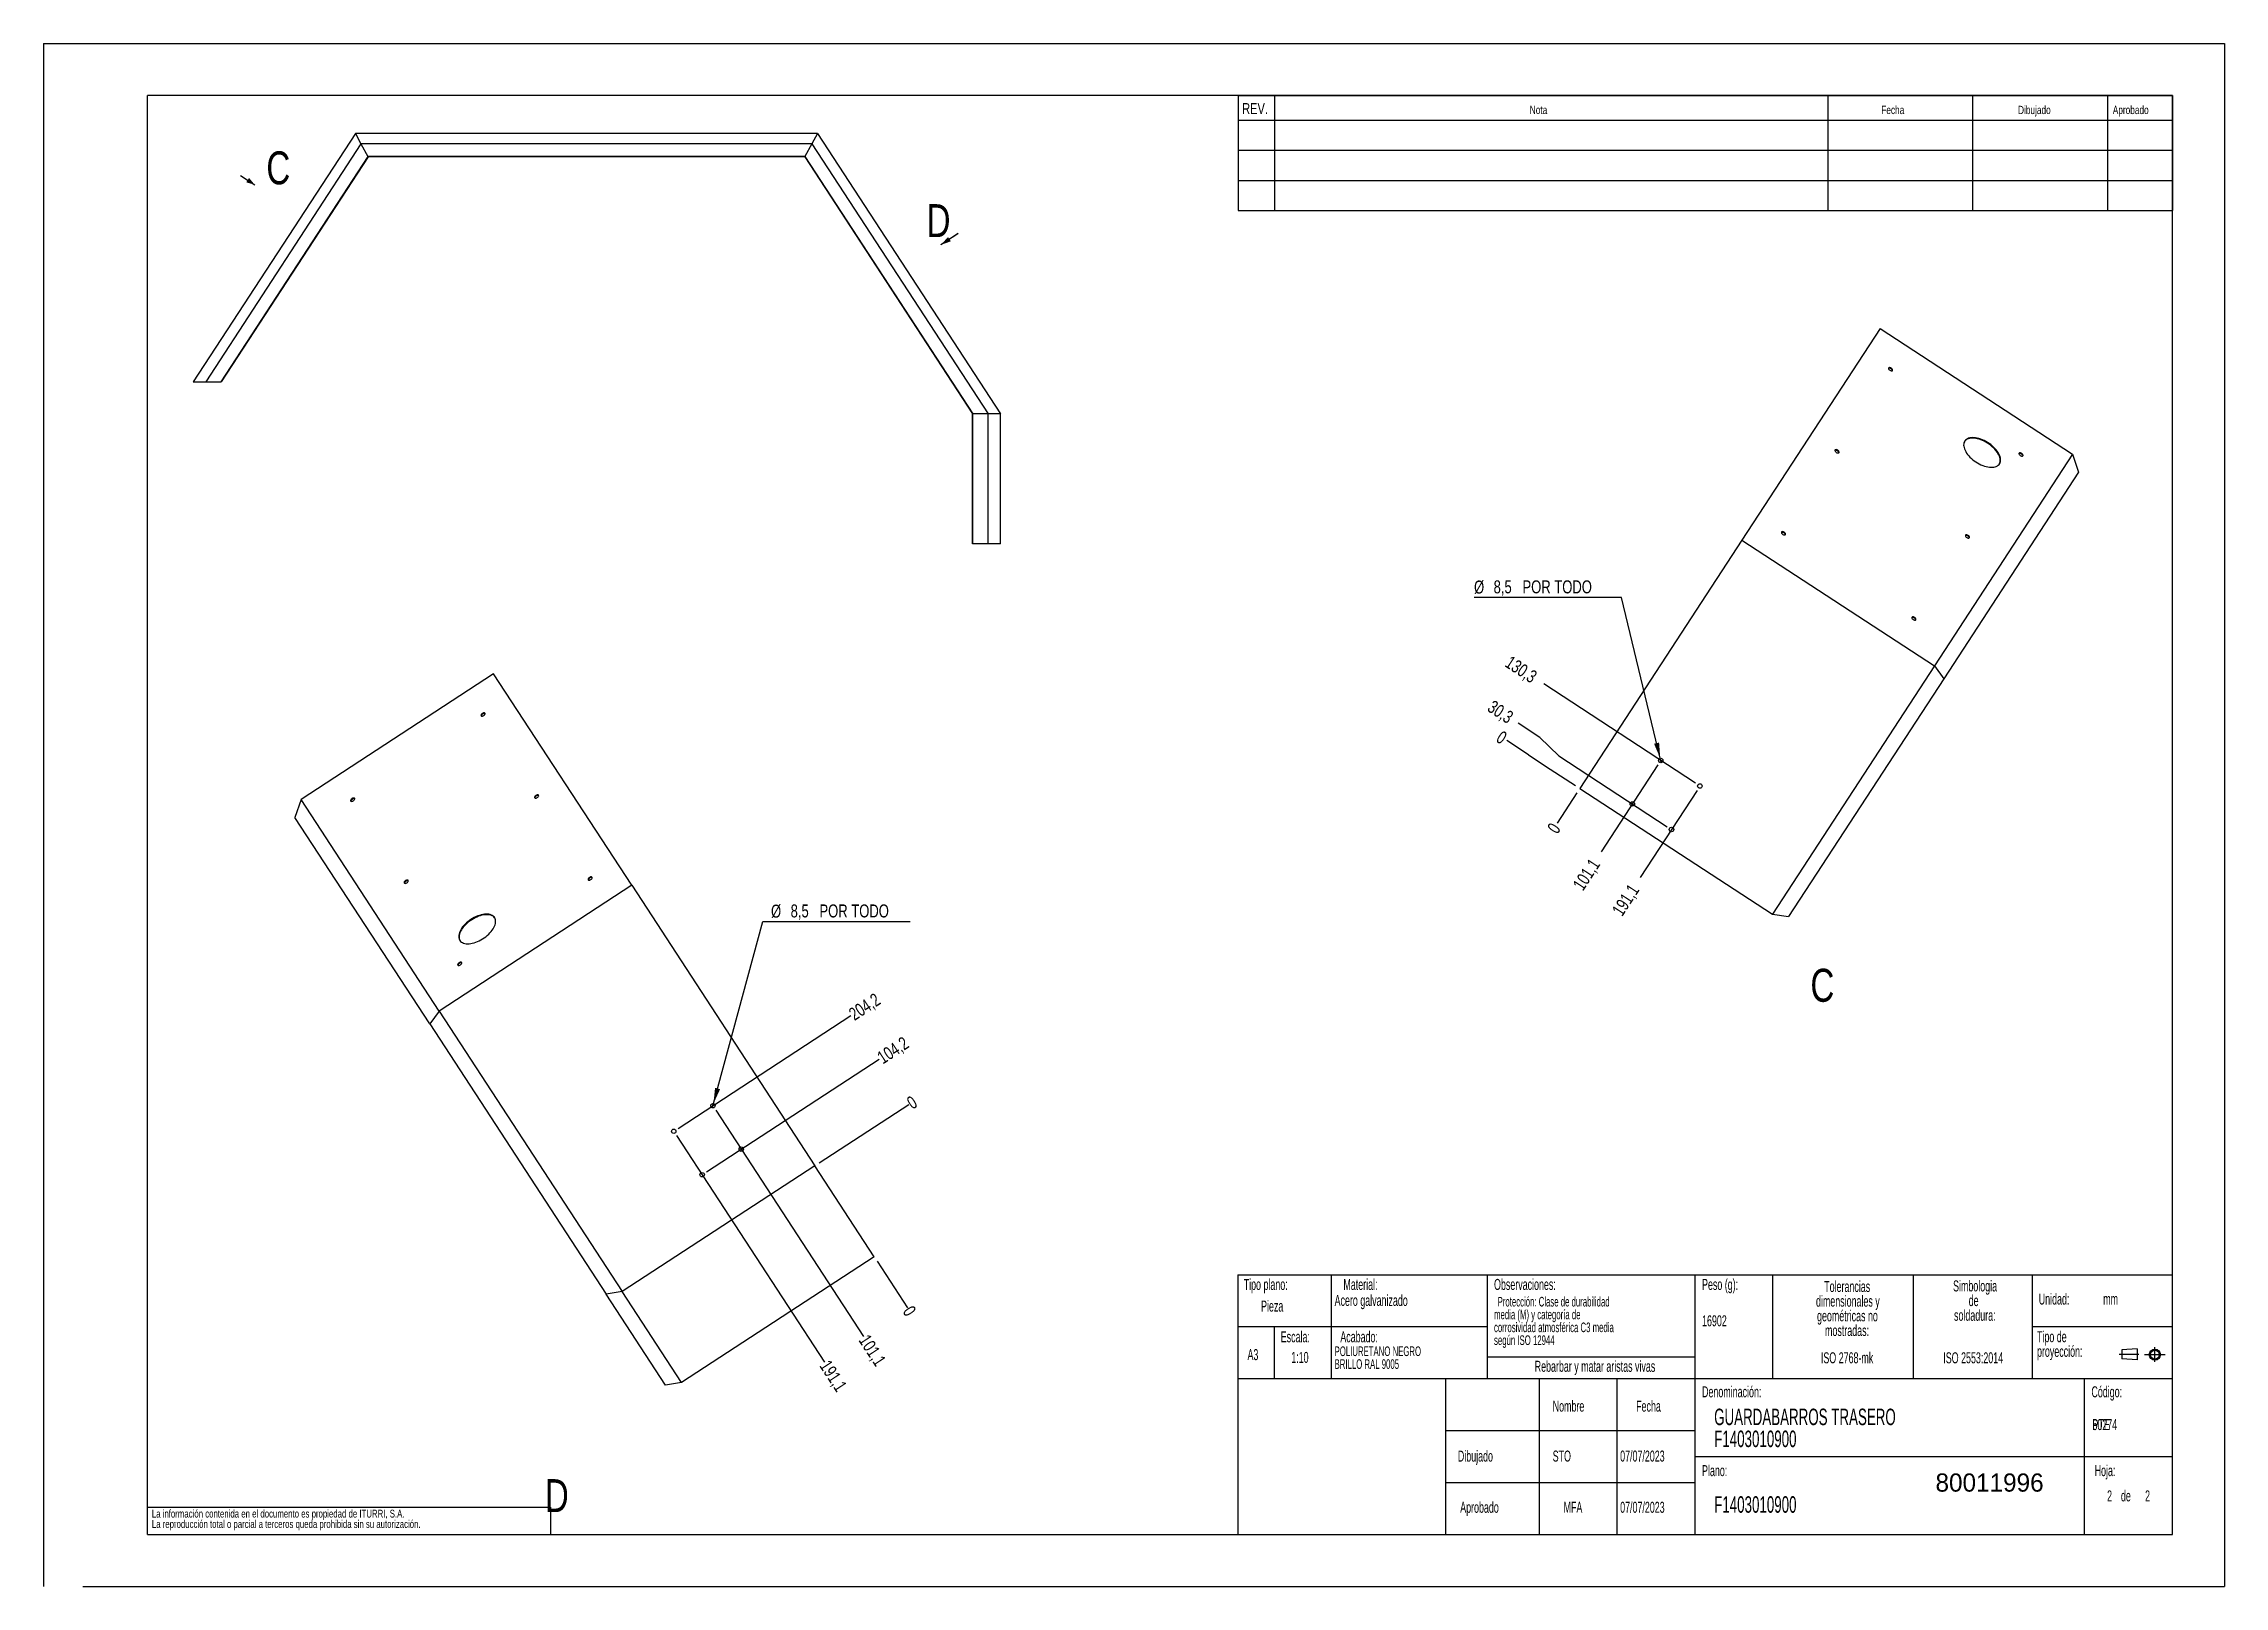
# Paper-space layout 'Presentación1' of a CAD drawing. Extents: x 0 to 28260, y 0 to 8126.
# Drawn here: x 0 to 4200, y 0 to 2970 of the extents above.
import ezdxf

# ---------------------------------------------------------------- set-up
doc = ezdxf.new("R2010")
doc.units = 0
for name, pattern in [('CENTERX2', [20.32, 12.7, -2.54, 2.54, -2.54]), ('HIDDEN', [1.905, 1.27, -0.635]), ('PHANTOM', [12.7, 6.35, -1.27, 1.27, -1.27, 1.27, -1.27])]:
    doc.linetypes.add(name, pattern=pattern)
doc.layers.get('0').update_dxf_attribs({"linetype": 'CONTINUOUS'})
doc.layers.add('FORMATO', color=7, linetype='CONTINUOUS')
doc.layers.add('SLD-0', color=179, linetype='CONTINUOUS')
doc.styles.add('SLDTEXTSTYLE0', font='TXT', dxfattribs={"width": 0.605})
doc.styles.add('SLDTEXTSTYLE1', font='TXT', dxfattribs={"width": 0.75})
doc.dimstyles.new('SLDDIMSTYLE10', dxfattribs={"dimtxt": 25, "dimasz": 30, "dimexe": 0, "dimexo": 0.0625, "dimgap": 6.25, "dimtad": 0, "dimtih": 1, "dimtoh": 1, "dimdec": 1, "dimrnd": 1e-09, "dimzin": 12, "dimdsep": 46, "dimtxsty": 'SLDTEXTSTYLE1', "dimblk1": 'NONE', "dimblk2": 'NONE', "dimsah": 1, "dimcen": 0.09, "dimadec": 0, "dimazin": 0, "dimtfac": 1, "dimtofl": 0, "dimtmove": 0, "dimatfit": 3, "dimldrblk": 'NONE', "dimfxl": 1, "dimtolj": 1, "dimtzin": 12, "dimarcsym": 0})
doc.dimstyles.new('SLDDIMSTYLE2', dxfattribs={"dimtxt": 25, "dimasz": 30, "dimexe": 0, "dimexo": 0.0625, "dimgap": 6.25, "dimtad": 0, "dimtih": 1, "dimtoh": 1, "dimdec": 1, "dimrnd": 1e-09, "dimzin": 12, "dimdsep": 46, "dimtxsty": 'SLDTEXTSTYLE1', "dimblk1": 'NONE', "dimsah": 1, "dimcen": 0, "dimadec": 0, "dimazin": 0, "dimtfac": 1, "dimtmove": 0, "dimatfit": 3, "dimldrblk": 'NONE', "dimfxl": 1, "dimtolj": 1, "dimtzin": 12, "dimarcsym": 0})
doc.dimstyles.new('SLDDIMSTYLE9', dxfattribs={"dimtxt": 25, "dimasz": 30, "dimexe": 0, "dimexo": 0.0625, "dimgap": 6.25, "dimtad": 0, "dimtih": 1, "dimtoh": 1, "dimdec": 0, "dimrnd": 1e-09, "dimdsep": 46, "dimtxsty": 'SLDTEXTSTYLE1', "dimblk1": 'NONE', "dimblk2": 'NONE', "dimsah": 1, "dimcen": 0.09, "dimadec": 0, "dimazin": 0, "dimtfac": 1, "dimtofl": 0, "dimtmove": 0, "dimatfit": 3, "dimldrblk": 'NONE', "dimfxl": 1, "dimtolj": 1, "dimtzin": 12, "dimarcsym": 0})

# ---------------------------------------------------------------- blocks, each defined once
blk = doc.blocks.new('BLOQUE3_1')
at = {"color": 7, "linetype": 'CENTERX2', "ltscale": 10}
for p, q in [((3979.2, 1300.6), (3948, 1300.6)), ((3988.8, 1300.2), (4021.6, 1300.2)), ((4005.2, 1288.5), (4005.2, 1311.9))]:
    blk.add_line(p, q, dxfattribs=at)
at = {"color": 7, "linetype": 'Continuous', "ltscale": 10}
for p, q in [((3976.8, 1309.5), (3952.3, 1307.7)), ((3952.3, 1307.7), (3952.3, 1293.4)), ((3976.8, 1309.5), (3976.8, 1291.6)), ((3976.8, 1291.6), (3952.3, 1293.4))]:
    blk.add_line(p, q, dxfattribs=at)
for radius in [8.92, 7.13]:
    blk.add_circle((4005.2, 1300.2), radius, dxfattribs=at)
blk = doc.blocks.new('SW_NOTE_0_13')
at = {"layer": 'SLD-0', "color": 0, "ltscale": 10, "attachment_point": 2, "style": 'SLDTEXTSTYLE0'}
for s, insert, char_height in [('dimensionales y', (75.4, -0.9), 21.167), ('Tolerancias', (74.1, 27.3), 21.167), ('geométricas no', (74.6, -29.2), 21.167), ('mostradas:', (73.8, -57.4), 21.17)]:
    blk.add_mtext(s, dxfattribs=dict(at, insert=insert, char_height=char_height))
blk = doc.blocks.new('SW_NOTE_0_14')
at = {"layer": 'SLD-0', "color": 0, "ltscale": 10, "attachment_point": 1, "style": 'SLDTEXTSTYLE0'}
for s, insert, char_height in [('Tipo de', (0, 27.3), 21.17), ('proyección:', (0, -0.9), 21.167)]:
    blk.add_mtext(s, dxfattribs=dict(at, insert=insert, char_height=char_height))
blk = doc.blocks.new('SW_NOTE_0_15')
at = {"layer": 'SLD-0', "color": 0, "ltscale": 10, "char_height": 21.17, "attachment_point": 2, "style": 'SLDTEXTSTYLE0'}
for s, insert in [('Simbologia', (71.1, 27.3)), ('de', (68.4, -0.9)), ('soldadura:', (70.6, -29.2))]:
    blk.add_mtext(s, dxfattribs=dict(at, insert=insert))
blk = doc.blocks.new('SW_NOTE_0_16')
at = {"layer": 'SLD-0', "color": 0, "ltscale": 10, "char_height": 15, "attachment_point": 1, "style": 'SLDTEXTSTYLE1'}
for s, insert in [('La información contenida en el documento es propiedad de ITURRI, S.A.', (0, 19.3)), ('La reproducción total o parcial a terceros queda prohibida sin su autorización.', (0, -0.7))]:
    blk.add_mtext(s, dxfattribs=dict(at, insert=insert))
blk = doc.blocks.new('SW_NOTE_0_17')
at = {"layer": 'SLD-0', "color": 0, "ltscale": 10, "char_height": 18.521, "attachment_point": 1, "style": 'SLDTEXTSTYLE0'}
for s, insert in [('POLIURETANO NEGRO', (0, 23.9)), ('BRILLO RAL 9005', (0, -0.8))]:
    blk.add_mtext(s, dxfattribs=dict(at, insert=insert))
blk = doc.blocks.new('SW_NOTE_0_18')
at = {"layer": 'SLD-0', "color": 0, "ltscale": 10, "char_height": 31.75, "attachment_point": 1, "style": 'SLDTEXTSTYLE0'}
for s, insert in [('GUARDABARROS TRASERO', (0, 40.9)), ('F1403010900', (0, -1.4))]:
    blk.add_mtext(s, dxfattribs=dict(at, insert=insert))
blk = doc.blocks.new('SW_NOTE_0_19')
at = {"layer": 'SLD-0', "color": 0, "ltscale": 10, "attachment_point": 2, "style": 'SLDTEXTSTYLE0'}
for s, insert, char_height in [('dimensionales y', (75.4, -0.9), 21.167), ('Tolerancias', (74.1, 27.3), 21.167), ('geométricas no', (74.6, -29.2), 21.167), ('mostradas:', (73.8, -57.4), 21.17)]:
    blk.add_mtext(s, dxfattribs=dict(at, insert=insert, char_height=char_height))
blk = doc.blocks.new('SW_NOTE_0_20')
at = {"layer": 'SLD-0', "color": 0, "ltscale": 10, "attachment_point": 1, "style": 'SLDTEXTSTYLE0'}
for s, insert, char_height in [('Tipo de', (0, 27.3), 21.17), ('proyección:', (0, -0.9), 21.167)]:
    blk.add_mtext(s, dxfattribs=dict(at, insert=insert, char_height=char_height))
blk = doc.blocks.new('SW_NOTE_0_21')
at = {"layer": 'SLD-0', "color": 0, "ltscale": 10, "char_height": 21.17, "attachment_point": 2, "style": 'SLDTEXTSTYLE0'}
for s, insert in [('Simbologia', (71.1, 27.3)), ('de', (68.4, -0.9)), ('soldadura:', (70.6, -29.2))]:
    blk.add_mtext(s, dxfattribs=dict(at, insert=insert))
blk = doc.blocks.new('SW_NOTE_0_22')
at = {"layer": 'SLD-0', "color": 0, "ltscale": 10, "char_height": 15, "attachment_point": 1, "style": 'SLDTEXTSTYLE1'}
for s, insert in [('La información contenida en el documento es propiedad de ITURRI, S.A.', (0, 19.3)), ('La reproducción total o parcial a terceros queda prohibida sin su autorización.', (0, -0.7))]:
    blk.add_mtext(s, dxfattribs=dict(at, insert=insert))
blk = doc.blocks.new('SW_NOTE_0_23')
at = {"layer": 'SLD-0', "color": 0, "ltscale": 10, "char_height": 18.521, "attachment_point": 1, "style": 'SLDTEXTSTYLE0'}
for s, insert in [('media (M) y categoría de', (0, -0.8)), ('Protección: Clase de durabilidad', (6.9, 23.9)), ('corrosividad atmosférica C3 media', (0, -25.5)), ('según ISO 12944', (0, -50.2))]:
    blk.add_mtext(s, dxfattribs=dict(at, insert=insert))
blk = doc.blocks.new('SW_NOTE_0_24')
at = {"layer": 'SLD-0', "color": 0, "ltscale": 10, "char_height": 31.75, "attachment_point": 1, "style": 'SLDTEXTSTYLE0'}
for s, insert in [('GUARDABARROS TRASERO', (0, 40.9)), ('F1403010900', (0, -1.4))]:
    blk.add_mtext(s, dxfattribs=dict(at, insert=insert))
blk = doc.blocks.new('SW_PROJECTIONARROW_0')
at = {"color": 0, "linetype": 'HIDDEN', "ltscale": 10}
blk.add_line((379.2, 2716.3), (406.6, 2698.3), dxfattribs=at)
blk.add_line((379.2, 2716.3), (406.6, 2698.3), dxfattribs=at)
at = {"color": 0, "linetype": 'PHANTOM', "ltscale": 10}
blk.add_line((379.2, 2716.3), (406.6, 2698.3), dxfattribs=at)
at = {"color": 0, "linetype": 'Continuous', "ltscale": 10}
blk.add_solid([(406.6, 2698.3), (395.6, 2711.5), (390.2, 2703.1)], dxfattribs=at)
blk.add_solid([(406.6, 2698.3), (395.6, 2711.5), (390.2, 2703.1)], dxfattribs=at)
at = {"color": 0, "linetype": 'Continuous', "ltscale": 10, "insert": (429, 2762.6), "char_height": 63.5, "attachment_point": 1, "style": 'SLDTEXTSTYLE1'}
blk.add_mtext('C', dxfattribs=at)
blk.add_mtext('C', dxfattribs=at)
blk = doc.blocks.new('SW_PROJECTIONARROW_1')
at = {"color": 0, "linetype": 'HIDDEN', "ltscale": 10}
blk.add_line((1761.4, 2604.5), (1727.9, 2582.6), dxfattribs=at)
blk.add_line((1761.4, 2604.5), (1727.9, 2582.6), dxfattribs=at)
at = {"color": 0, "linetype": 'PHANTOM', "ltscale": 10}
blk.add_line((1761.4, 2604.5), (1727.9, 2582.6), dxfattribs=at)
at = {"color": 0, "linetype": 'Continuous', "ltscale": 10}
blk.add_solid([(1727.9, 2582.6), (1747.3, 2589.4), (1741.9, 2597.7)], dxfattribs=at)
blk.add_solid([(1727.9, 2582.6), (1747.3, 2589.4), (1741.9, 2597.7)], dxfattribs=at)
at = {"color": 0, "linetype": 'Continuous', "ltscale": 10, "insert": (1700.6, 2661), "char_height": 63.5, "attachment_point": 1, "style": 'SLDTEXTSTYLE1'}
blk.add_mtext('D', dxfattribs=at)
blk.add_mtext('D', dxfattribs=at)
blk = doc.blocks.new('_D_28')
at = {"layer": 'FORMATO', "ltscale": 10, "transparency": 16777216}
for p, q in [((2859.7, 1600.8), (2817.8, 1628.1)), ((2859.7, 1600.8), (2901.5, 1573.5)), ((2901.5, 1573.5), (2950.2, 1541.7))]:
    blk.add_line(p, q, dxfattribs=at)
at = {"layer": 'FORMATO', "ltscale": 10, "transparency": 16777216, "insert": (2809.1, 1648.6), "char_height": 25, "attachment_point": 1, "rotation": 326.8578, "style": 'SLDTEXTSTYLE1'}
blk.add_mtext('0', dxfattribs=at)
blk = doc.blocks.new('_NONE')
blk = doc.blocks.new('_D_29')
at = {"layer": 'FORMATO', "color": 7, "ltscale": 10, "transparency": 16777216}
for p, q in [((2881.6, 1634.3), (2839.7, 1661.7)), ((2881.6, 1634.3), (2918.1, 1598.8)), ((2918.1, 1598.8), (3126.8, 1462.5))]:
    blk.add_line(p, q, dxfattribs=at)
at = {"layer": 'FORMATO', "color": 7, "ltscale": 10, "transparency": 16777216, "insert": (2792.4, 1707.4), "char_height": 25, "attachment_point": 1, "rotation": 326.8578, "style": 'SLDTEXTSTYLE1'}
blk.add_mtext('30,3', dxfattribs=at)
blk = doc.blocks.new('_D_30')
at = {"layer": 'FORMATO', "color": 7, "ltscale": 10, "transparency": 16777216}
blk.add_line((3181.5, 1546.2), (2889, 1737.2), dxfattribs=at)
at = {"layer": 'FORMATO', "color": 7, "ltscale": 10, "transparency": 16777216, "insert": (2826.2, 1793), "char_height": 25, "attachment_point": 1, "rotation": 326.8578, "style": 'SLDTEXTSTYLE1'}
blk.add_mtext('130,3', dxfattribs=at)
blk = doc.blocks.new('_D_31')
at = {"layer": 'FORMATO', "ltscale": 10, "transparency": 16777216}
blk.add_line((2953.1, 1527.8), (2914.9, 1469.2), dxfattribs=at)
at = {"layer": 'FORMATO', "ltscale": 10, "transparency": 16777216, "insert": (2894.4, 1460.5), "char_height": 25, "attachment_point": 1, "rotation": 56.8578, "style": 'SLDTEXTSTYLE1'}
blk.add_mtext('0', dxfattribs=at)
blk = doc.blocks.new('_D_32')
at = {"layer": 'FORMATO', "color": 7, "ltscale": 10, "transparency": 16777216}
blk.add_line((3109, 1581.6), (2999.5, 1414), dxfattribs=at)
at = {"layer": 'FORMATO', "color": 7, "ltscale": 10, "transparency": 16777216, "insert": (2943.7, 1351.1), "char_height": 25, "attachment_point": 1, "rotation": 56.8578, "style": 'SLDTEXTSTYLE1'}
blk.add_mtext('101,1', dxfattribs=at)
blk = doc.blocks.new('_D_33')
at = {"layer": 'FORMATO', "color": 7, "ltscale": 10, "transparency": 16777216}
blk.add_line((3184.4, 1532.4), (3074.9, 1364.7), dxfattribs=at)
at = {"layer": 'FORMATO', "color": 7, "ltscale": 10, "transparency": 16777216, "insert": (3019.1, 1301.9), "char_height": 25, "attachment_point": 1, "rotation": 56.8578, "style": 'SLDTEXTSTYLE1'}
blk.add_mtext('191,1', dxfattribs=at)
blk = doc.blocks.new('_D_34')
at = {"layer": 'FORMATO', "ltscale": 10, "transparency": 16777216}
for p, q in [((3039, 1904), (2754.9, 1904)), ((3113.5, 1594.1), (3039, 1904)), ((3115.5, 1585.8), (3113.5, 1594.1))]:
    blk.add_line(p, q, dxfattribs=at)
blk.add_solid([(3113.5, 1594.1), (3111.3, 1624.4), (3101.6, 1622.1)], dxfattribs=at)
at = {"layer": 'FORMATO', "ltscale": 10, "transparency": 16777216, "char_height": 25, "attachment_point": 1, "style": 'SLDTEXTSTYLE1'}
for s, insert in [('%%c', (2754.9, 1936.3)), ('8,5', (2792.6, 1936.7)), ('POR TODO', (2848.2, 1936.7))]:
    blk.add_mtext(s, dxfattribs=dict(at, insert=insert))
blk = doc.blocks.new('_D_35')
at = {"layer": 'FORMATO', "ltscale": 10, "transparency": 16777216}
blk.add_line((1493.7, 815.1), (1666.4, 927.9), dxfattribs=at)
at = {"layer": 'FORMATO', "ltscale": 10, "transparency": 16777216, "insert": (1659.7, 938.3), "char_height": 25, "attachment_point": 1, "rotation": 33.1422, "style": 'SLDTEXTSTYLE1'}
blk.add_mtext('0', dxfattribs=at)
blk = doc.blocks.new('_D_36')
at = {"layer": 'FORMATO', "color": 7, "ltscale": 10, "transparency": 16777216}
blk.add_line((1276.7, 797.9), (1609.5, 1015.2), dxfattribs=at)
at = {"layer": 'FORMATO', "color": 7, "ltscale": 10, "transparency": 16777216, "insert": (1602.7, 1025.5), "char_height": 25, "attachment_point": 1, "rotation": 33.1422, "style": 'SLDTEXTSTYLE1'}
blk.add_mtext('104,2', dxfattribs=at)
blk = doc.blocks.new('_D_37')
at = {"layer": 'FORMATO', "color": 7, "ltscale": 10, "transparency": 16777216}
blk.add_line((1222, 881.6), (1554.8, 1098.9), dxfattribs=at)
at = {"layer": 'FORMATO', "color": 7, "ltscale": 10, "transparency": 16777216, "insert": (1548, 1109.2), "char_height": 25, "attachment_point": 1, "rotation": 33.1422, "style": 'SLDTEXTSTYLE1'}
blk.add_mtext('204,2', dxfattribs=at)
blk = doc.blocks.new('_D_38')
at = {"layer": 'FORMATO', "ltscale": 10, "transparency": 16777216}
blk.add_line((1605.2, 626), (1663.9, 536.1), dxfattribs=at)
at = {"layer": 'FORMATO', "ltscale": 10, "transparency": 16777216, "insert": (1674.3, 542.8), "char_height": 25, "attachment_point": 1, "rotation": 303.1422, "style": 'SLDTEXTSTYLE1'}
blk.add_mtext('0', dxfattribs=at)
blk = doc.blocks.new('_D_39')
at = {"layer": 'FORMATO', "color": 7, "ltscale": 10, "transparency": 16777216}
blk.add_line((1294.5, 917), (1579.3, 480.8), dxfattribs=at)
at = {"layer": 'FORMATO', "color": 7, "ltscale": 10, "transparency": 16777216, "insert": (1589.6, 487.5), "char_height": 25, "attachment_point": 1, "rotation": 303.1422, "style": 'SLDTEXTSTYLE1'}
blk.add_mtext('101,1', dxfattribs=at)
blk = doc.blocks.new('_D_40')
at = {"layer": 'FORMATO', "color": 7, "ltscale": 10, "transparency": 16777216}
blk.add_line((1219.1, 867.7), (1503.9, 431.6), dxfattribs=at)
at = {"layer": 'FORMATO', "color": 7, "ltscale": 10, "transparency": 16777216, "insert": (1514.3, 438.3), "char_height": 25, "attachment_point": 1, "rotation": 303.1422, "style": 'SLDTEXTSTYLE1'}
blk.add_mtext('191,1', dxfattribs=at)
blk = doc.blocks.new('_D_41')
at = {"layer": 'FORMATO', "ltscale": 10, "transparency": 16777216}
for p, q in [((1290.1, 929.4), (1385.1, 1280.2)), ((1385.1, 1280.2), (1669.1, 1280.2)), ((1287.9, 921.2), (1290.1, 929.4))]:
    blk.add_line(p, q, dxfattribs=at)
blk.add_solid([(1290.1, 929.4), (1302.8, 957.1), (1293.1, 959.7)], dxfattribs=at)
at = {"layer": 'FORMATO', "ltscale": 10, "transparency": 16777216, "char_height": 25, "attachment_point": 1, "style": 'SLDTEXTSTYLE1'}
for s, insert in [('%%c', (1400.9, 1312.4)), ('8,5', (1438.7, 1312.8)), ('POR TODO', (1494.2, 1312.8))]:
    blk.add_mtext(s, dxfattribs=dict(at, insert=insert))

psp = doc.layouts.new('Presentación1')

# ---------------------------------------------------------------- linework, layer by layer
at = {"color": 7, "linetype": 'Continuous', "ltscale": 10}
for p, q in [((0, 2970), (4200, 2970)), ((0, 2970), (0, -0.01)), ((4200, 2970), (4200, 0)), ((4100, 2870), (200, 2870)), ((200, 100), (200, 2870)), ((4100, 100), (4100, 2870)), ((600.4, 2797.26), (288.24, 2319.19)), ((611.24, 2777.23), (312.17, 2319.19)), ((600.4, 2797.26), (611.24, 2777.23)), ((1490.4, 2797.26), (600.4, 2797.26)), ((611.24, 2777.23), (624.56, 2752.63)), ((1479.55, 2777.23), (611.24, 2777.23)), ((1479.55, 2777.23), (1466.24, 2752.63)), ((1490.4, 2797.26), (1479.55, 2777.23)), ((1479.55, 2777.23), (1819.06, 2257.26)), ((1490.4, 2797.26), (1842.99, 2257.26)), ((624.56, 2752.63), (341.55, 2319.19)), ((624.76, 2752.26), (341.99, 2319.19)), ((1466.24, 2752.63), (624.56, 2752.63)), ((1466.04, 2752.26), (624.76, 2752.26)), ((1466.04, 2752.26), (1789.24, 2257.26)), ((1466.24, 2752.63), (1789.68, 2257.26)), ((3536.76, 2421.7), (3270.74, 2014.27)), ((3536.76, 2421.7), (3907.69, 2179.5)), ((288.24, 2319.19), (312.17, 2319.19)), ((312.17, 2319.19), (341.55, 2319.19)), ((341.99, 2319.19), (341.55, 2319.19)), ((1789.24, 2007.26), (1789.24, 2257.26)), ((1789.68, 2007.26), (1789.68, 2257.26)), ((1819.06, 2257.26), (1789.68, 2257.26)), ((1819.06, 2007.26), (1819.06, 2257.26)), ((1842.99, 2257.26), (1819.06, 2257.26)), ((1842.99, 2007.26), (1842.99, 2257.26)), ((3907.69, 2179.5), (3641.67, 1772.08)), ((3919.31, 2144.8), (3659.77, 1747.31)), ((3907.69, 2179.5), (3919.31, 2144.8)), ((1789.68, 2007.26), (1789.24, 2007.26)), ((1819.06, 2007.26), (1789.68, 2007.26)), ((1842.99, 2007.26), (1819.06, 2007.26)), ((3270.74, 2014.27), (2958.59, 1536.2)), ((3270.74, 2014.27), (3641.67, 1772.08)), ((3641.67, 1772.08), (3329.52, 1294)), ((3641.67, 1772.08), (3659.77, 1747.31)), ((866.69, 1757.07), (495.76, 1514.87)), ((1132.72, 1349.65), (866.69, 1757.07)), ((3659.77, 1747.31), (3360.7, 1289.27)), ((495.76, 1514.87), (484.14, 1480.17)), ((761.78, 1107.45), (495.76, 1514.87)), ((2958.59, 1536.2), (3329.52, 1294)), ((743.68, 1082.68), (484.14, 1480.17)), ((1132.72, 1349.65), (761.78, 1107.45)), ((1132.72, 1349.65), (1485.3, 809.65)), ((3329.52, 1294), (3360.7, 1289.27)), ((761.78, 1107.45), (743.68, 1082.68)), ((761.78, 1107.45), (1114.37, 567.45)), ((743.68, 1082.68), (1083.19, 562.71)), ((1485.3, 809.65), (1114.37, 567.45)), ((1599.75, 634.37), (1485.3, 809.65)), ((1599.75, 634.37), (1228.82, 392.18)), ((2300, 600), (4100, 600)), ((2300, 600), (2300, 100)), ((1114.37, 567.45), (1083.19, 562.71)), ((1197.63, 387.44), (1083.19, 562.71)), ((1228.82, 392.18), (1114.37, 567.45)), ((1228.82, 392.18), (1197.63, 387.44)), ((200, 100), (4100, 100)), ((75.31, 0), (4200, 0))]:
    psp.add_line(p, q, dxfattribs=at)
at = {"color": 7, "linetype": 'Continuous', "ltscale": 10, "flags": 128}
for points in [[(3555.77, 2341.05), (3556.88, 2340.44), (3558.02, 2340.05), (3559.08, 2339.91), (3559.98, 2340.02), (3560.65, 2340.39), (3561.03, 2340.97), (3561.1, 2341.73), (3560.84, 2342.6), (3560.28, 2343.52), (3559.46, 2344.4), (3558.46, 2345.17), (3557.34, 2345.78), (3556.21, 2346.18), (3555.14, 2346.32), (3554.24, 2346.21), (3553.57, 2345.84), (3553.19, 2345.26), (3553.12, 2344.5), (3553.38, 2343.62), (3553.94, 2342.71), (3554.76, 2341.83), (3555.77, 2341.05)], [(3560.41, 2340.21), (3560.42, 2340.28), (3560.32, 2341.11), (3559.91, 2342.01), (3559.21, 2342.91), (3558.29, 2343.75), (3557.22, 2344.45), (3556.08, 2344.96), (3554.97, 2345.23), (3553.98, 2345.25), (3553.19, 2345), (3553.12, 2344.97)], [(3452.64, 2183.12), (3453.76, 2182.51), (3454.9, 2182.12), (3455.96, 2181.97), (3456.86, 2182.09), (3457.53, 2182.45), (3457.91, 2183.04), (3457.98, 2183.8), (3457.72, 2184.67), (3457.16, 2185.58), (3456.34, 2186.46), (3455.33, 2187.24), (3454.22, 2187.85), (3453.08, 2188.24), (3452.02, 2188.39), (3451.12, 2188.28), (3450.45, 2187.91), (3450.07, 2187.32), (3450, 2186.56), (3450.26, 2185.69), (3450.82, 2184.78), (3451.64, 2183.9), (3452.64, 2183.12)], [(3457.29, 2182.28), (3457.3, 2182.35), (3457.2, 2183.17), (3456.79, 2184.08), (3456.09, 2184.98), (3455.17, 2185.82), (3454.1, 2186.52), (3452.96, 2187.03), (3451.85, 2187.3), (3450.86, 2187.31), (3450.07, 2187.07), (3450, 2187.03)], [(3721.48, 2164.64), (3724.66, 2162.67), (3727.93, 2160.89), (3731.24, 2159.29), (3734.58, 2157.9), (3737.9, 2156.74), (3741.19, 2155.8), (3744.4, 2155.1), (3747.52, 2154.65), (3750.52, 2154.44), (3753.36, 2154.49), (3756.03, 2154.78), (3758.5, 2155.33), (3760.76, 2156.11), (3762.77, 2157.14), (3764.52, 2158.39), (3766, 2159.85), (3767.2, 2161.52), (3768.09, 2163.38), (3768.69, 2165.4), (3768.97, 2167.59), (3768.94, 2169.9), (3768.6, 2172.34), (3767.95, 2174.86), (3766.99, 2177.46), (3765.75, 2180.1), (3764.21, 2182.77), (3762.41, 2185.45), (3760.35, 2188.1), (3758.06, 2190.7), (3755.55, 2193.24), (3752.84, 2195.68), (3749.97, 2198.02), (3746.94, 2200.22), (3743.81, 2202.27), (3740.57, 2204.15), (3737.28, 2205.84), (3733.95, 2207.34), (3730.62, 2208.61), (3727.31, 2209.67), (3724.06, 2210.49), (3720.89, 2211.06), (3717.83, 2211.39), (3714.9, 2211.47), (3712.14, 2211.3), (3709.57, 2210.88), (3707.2, 2210.21), (3705.07, 2209.31), (3703.19, 2208.17), (3701.57, 2206.81), (3700.23, 2205.24), (3699.18, 2203.48), (3698.44, 2201.54), (3698, 2199.43), (3697.87, 2197.18), (3698.06, 2194.8), (3698.55, 2192.32), (3699.36, 2189.75), (3700.46, 2187.13), (3701.85, 2184.47), (3703.52, 2181.79), (3705.45, 2179.13), (3707.63, 2176.5), (3710.04, 2173.93), (3712.65, 2171.43), (3715.44, 2169.04), (3718.39, 2166.77), (3721.48, 2164.64)], [(3766.57, 2160.57), (3767.21, 2161.84), (3767.88, 2163.83), (3768.24, 2165.98), (3768.29, 2168.26), (3768.03, 2170.67), (3767.45, 2173.17), (3766.57, 2175.75), (3765.4, 2178.39), (3763.94, 2181.05), (3762.2, 2183.73), (3760.2, 2186.38), (3757.97, 2189), (3755.51, 2191.56), (3752.85, 2194.03), (3750.01, 2196.39), (3747.03, 2198.63), (3743.91, 2200.72), (3740.7, 2202.64), (3737.42, 2204.39), (3734.1, 2205.93), (3730.77, 2207.26), (3727.45, 2208.37), (3724.18, 2209.25), (3720.99, 2209.89), (3717.89, 2210.28), (3714.93, 2210.42), (3712.13, 2210.31), (3709.51, 2209.96), (3707.09, 2209.35), (3704.89, 2208.51), (3702.95, 2207.43), (3701.26, 2206.12), (3699.85, 2204.6), (3699.61, 2204.29)], [(3806.96, 2177.04), (3808.08, 2176.43), (3809.21, 2176.04), (3810.27, 2175.89), (3811.17, 2176.01), (3811.84, 2176.37), (3812.23, 2176.96), (3812.29, 2177.72), (3812.03, 2178.59), (3811.47, 2179.5), (3810.66, 2180.38), (3809.65, 2181.16), (3808.53, 2181.77), (3807.4, 2182.16), (3806.34, 2182.31), (3805.44, 2182.19), (3804.77, 2181.83), (3804.38, 2181.24), (3804.32, 2180.48), (3804.58, 2179.61), (3805.14, 2178.7), (3805.95, 2177.82), (3806.96, 2177.04)], [(3811.61, 2176.19), (3811.61, 2176.27), (3811.52, 2177.09), (3811.1, 2177.99), (3810.41, 2178.9), (3809.49, 2179.74), (3808.41, 2180.44), (3807.28, 2180.94), (3806.17, 2181.22), (3805.18, 2181.23), (3804.38, 2180.99), (3804.32, 2180.95)], [(3349.52, 2025.19), (3350.64, 2024.58), (3351.77, 2024.19), (3352.84, 2024.04), (3353.74, 2024.15), (3354.41, 2024.52), (3354.79, 2025.11), (3354.86, 2025.87), (3354.6, 2026.74), (3354.04, 2027.65), (3353.22, 2028.53), (3352.21, 2029.31), (3351.1, 2029.92), (3349.96, 2030.31), (3348.9, 2030.46), (3348, 2030.34), (3347.33, 2029.98), (3346.95, 2029.39), (3346.88, 2028.63), (3347.14, 2027.76), (3347.7, 2026.85), (3348.52, 2025.97), (3349.52, 2025.19)], [(3354.17, 2024.34), (3354.18, 2024.42), (3354.08, 2025.24), (3353.67, 2026.14), (3352.97, 2027.05), (3352.05, 2027.89), (3350.98, 2028.59), (3349.84, 2029.09), (3348.73, 2029.36), (3347.74, 2029.38), (3346.95, 2029.14), (3346.88, 2029.1)], [(3703.84, 2019.11), (3704.96, 2018.5), (3706.09, 2018.1), (3707.15, 2017.96), (3708.05, 2018.07), (3708.72, 2018.44), (3709.11, 2019.02), (3709.17, 2019.78), (3708.91, 2020.66), (3708.35, 2021.57), (3707.54, 2022.45), (3706.53, 2023.23), (3705.41, 2023.84), (3704.28, 2024.23), (3703.22, 2024.37), (3702.32, 2024.26), (3701.65, 2023.89), (3701.26, 2023.31), (3701.2, 2022.55), (3701.46, 2021.68), (3702.02, 2020.76), (3702.83, 2019.88), (3703.84, 2019.11)], [(3708.48, 2018.26), (3708.49, 2018.33), (3708.4, 2019.16), (3707.98, 2020.06), (3707.29, 2020.97), (3706.37, 2021.8), (3705.29, 2022.5), (3704.16, 2023.01), (3703.05, 2023.28), (3702.06, 2023.3), (3701.26, 2023.06), (3701.2, 2023.02)], [(3600.72, 1861.17), (3601.83, 1860.56), (3602.97, 1860.17), (3604.03, 1860.02), (3604.93, 1860.14), (3605.6, 1860.5), (3605.98, 1861.09), (3606.05, 1861.85), (3605.79, 1862.72), (3605.23, 1863.64), (3604.42, 1864.52), (3603.41, 1865.29), (3602.29, 1865.9), (3601.16, 1866.3), (3600.1, 1866.44), (3599.2, 1866.33), (3598.53, 1865.96), (3598.14, 1865.38), (3598.08, 1864.62), (3598.34, 1863.74), (3598.9, 1862.83), (3599.71, 1861.95), (3600.72, 1861.17)], [(3605.36, 1860.33), (3605.37, 1860.4), (3605.27, 1861.23), (3604.86, 1862.13), (3604.17, 1863.03), (3603.24, 1863.87), (3602.17, 1864.57), (3601.04, 1865.08), (3599.93, 1865.35), (3598.93, 1865.36), (3598.14, 1865.12), (3598.08, 1865.09)], [(845, 1680.55), (843.99, 1679.77), (843.18, 1678.89), (842.62, 1677.98), (842.36, 1677.11), (842.42, 1676.35), (842.81, 1675.76), (843.48, 1675.39), (844.38, 1675.28), (845.44, 1675.43), (846.57, 1675.82), (847.69, 1676.43), (848.7, 1677.2), (849.51, 1678.09), (850.07, 1679), (850.33, 1679.87), (850.27, 1680.63), (849.88, 1681.22), (849.21, 1681.58), (848.31, 1681.7), (847.25, 1681.55), (846.12, 1681.16), (845, 1680.55)], [(850.33, 1680.34), (850.27, 1680.38), (849.47, 1680.62), (848.48, 1680.6), (847.37, 1680.33), (846.24, 1679.83), (845.16, 1679.13), (844.24, 1678.29), (843.55, 1677.38), (843.13, 1676.48), (843.04, 1675.66), (843.04, 1675.58)], [(593.8, 1516.53), (592.8, 1515.76), (591.98, 1514.88), (591.42, 1513.96), (591.16, 1513.09), (591.23, 1512.33), (591.61, 1511.74), (592.28, 1511.38), (593.18, 1511.26), (594.24, 1511.41), (595.38, 1511.8), (596.49, 1512.41), (597.5, 1513.19), (598.32, 1514.07), (598.88, 1514.98), (599.14, 1515.85), (599.07, 1516.61), (598.69, 1517.2), (598.02, 1517.57), (597.12, 1517.68), (596.06, 1517.54), (594.92, 1517.14), (593.8, 1516.53)], [(599.14, 1516.33), (599.07, 1516.36), (598.28, 1516.6), (597.29, 1516.59), (596.18, 1516.32), (595.04, 1515.81), (593.97, 1515.11), (593.05, 1514.27), (592.35, 1513.37), (591.94, 1512.46), (591.84, 1511.64), (591.85, 1511.57)], [(948.12, 1522.62), (947.11, 1521.84), (946.3, 1520.96), (945.74, 1520.04), (945.48, 1519.17), (945.54, 1518.41), (945.93, 1517.83), (946.6, 1517.46), (947.5, 1517.35), (948.56, 1517.49), (949.69, 1517.89), (950.81, 1518.5), (951.82, 1519.27), (952.63, 1520.15), (953.19, 1521.07), (953.45, 1521.94), (953.39, 1522.7), (953, 1523.28), (952.33, 1523.65), (951.43, 1523.76), (950.37, 1523.62), (949.24, 1523.22), (948.12, 1522.62)], [(953.45, 1522.41), (953.39, 1522.44), (952.59, 1522.69), (951.6, 1522.67), (950.49, 1522.4), (949.36, 1521.89), (948.28, 1521.19), (947.36, 1520.36), (946.67, 1519.45), (946.26, 1518.55), (946.16, 1517.72), (946.17, 1517.65)], [(696.93, 1358.6), (695.92, 1357.82), (695.1, 1356.94), (694.54, 1356.03), (694.28, 1355.16), (694.35, 1354.4), (694.73, 1353.81), (695.4, 1353.45), (696.3, 1353.33), (697.37, 1353.48), (698.5, 1353.87), (699.62, 1354.48), (700.62, 1355.26), (701.44, 1356.14), (702, 1357.05), (702.26, 1357.92), (702.19, 1358.68), (701.81, 1359.27), (701.14, 1359.63), (700.24, 1359.75), (699.18, 1359.6), (698.04, 1359.21), (696.93, 1358.6)], [(702.26, 1358.39), (702.19, 1358.43), (701.4, 1358.67), (700.41, 1358.66), (699.3, 1358.38), (698.16, 1357.88), (697.09, 1357.18), (696.17, 1356.34), (695.47, 1355.43), (695.06, 1354.53), (694.96, 1353.71), (694.97, 1353.64)], [(1051.24, 1364.68), (1050.23, 1363.91), (1049.42, 1363.03), (1048.86, 1362.11), (1048.6, 1361.24), (1048.67, 1360.48), (1049.05, 1359.89), (1049.72, 1359.53), (1050.62, 1359.41), (1051.68, 1359.56), (1052.82, 1359.95), (1053.93, 1360.56), (1054.94, 1361.34), (1055.76, 1362.22), (1056.31, 1363.13), (1056.57, 1364), (1056.51, 1364.76), (1056.12, 1365.35), (1055.46, 1365.72), (1054.55, 1365.83), (1053.49, 1365.69), (1052.36, 1365.29), (1051.24, 1364.68)], [(1056.57, 1364.48), (1056.51, 1364.51), (1055.72, 1364.75), (1054.72, 1364.74), (1053.61, 1364.47), (1052.48, 1363.96), (1051.41, 1363.26), (1050.48, 1362.42), (1049.79, 1361.52), (1049.38, 1360.61), (1049.28, 1359.79), (1049.29, 1359.72)], [(823.08, 1283.92), (819.99, 1281.79), (817.04, 1279.52), (814.25, 1277.13), (811.64, 1274.63), (809.23, 1272.06), (807.05, 1269.43), (805.12, 1266.77), (803.45, 1264.09), (802.06, 1261.43), (800.96, 1258.81), (800.15, 1256.24), (799.66, 1253.76), (799.47, 1251.38), (799.6, 1249.13), (800.04, 1247.02), (800.78, 1245.08), (801.83, 1243.32), (803.17, 1241.75), (804.79, 1240.39), (806.67, 1239.25), (808.81, 1238.35), (811.17, 1237.68), (813.74, 1237.26), (816.51, 1237.09), (819.43, 1237.17), (822.49, 1237.5), (825.66, 1238.07), (828.92, 1238.89), (832.22, 1239.95), (835.55, 1241.22), (838.88, 1242.72), (842.18, 1244.41), (845.41, 1246.29), (848.55, 1248.34), (851.57, 1250.54), (854.44, 1252.88), (857.15, 1255.32), (859.66, 1257.86), (861.95, 1260.46), (864.01, 1263.11), (865.81, 1265.79), (867.35, 1268.46), (868.6, 1271.1), (869.55, 1273.7), (870.2, 1276.22), (870.54, 1278.66), (870.57, 1280.97), (870.29, 1283.16), (869.7, 1285.18), (868.8, 1287.04), (867.6, 1288.71), (866.12, 1290.17), (864.37, 1291.42), (862.36, 1292.45), (860.11, 1293.23), (857.64, 1293.78), (854.96, 1294.07), (852.12, 1294.12), (849.12, 1293.91), (846, 1293.46), (842.79, 1292.76), (839.5, 1291.82), (836.18, 1290.66), (832.85, 1289.27), (829.53, 1287.68), (826.27, 1285.89), (823.08, 1283.92)], [(868.86, 1286.94), (868.62, 1287.26), (867.21, 1288.78), (865.52, 1290.08), (863.57, 1291.16), (861.38, 1292.01), (858.96, 1292.61), (856.34, 1292.97), (853.53, 1293.08), (850.57, 1292.94), (847.48, 1292.54), (844.29, 1291.91), (841.02, 1291.03), (837.7, 1289.92), (834.37, 1288.59), (831.04, 1287.04), (827.76, 1285.3), (824.55, 1283.37), (821.44, 1281.28), (818.45, 1279.05), (815.62, 1276.68), (812.96, 1274.21), (810.5, 1271.66), (808.26, 1269.04), (806.27, 1266.38), (804.53, 1263.71), (803.07, 1261.04), (801.89, 1258.41), (801.01, 1255.83), (800.44, 1253.32), (800.18, 1250.92), (800.23, 1248.63), (800.59, 1246.48), (801.26, 1244.5), (801.9, 1243.22)], [(800.05, 1200.67), (799.04, 1199.89), (798.22, 1199.01), (797.66, 1198.1), (797.41, 1197.22), (797.47, 1196.46), (797.85, 1195.88), (798.52, 1195.51), (799.42, 1195.4), (800.49, 1195.54), (801.62, 1195.94), (802.74, 1196.55), (803.74, 1197.32), (804.56, 1198.2), (805.12, 1199.12), (805.38, 1199.99), (805.31, 1200.75), (804.93, 1201.34), (804.26, 1201.7), (803.36, 1201.82), (802.3, 1201.67), (801.16, 1201.28), (800.05, 1200.67)], [(805.38, 1200.46), (805.31, 1200.5), (804.52, 1200.74), (803.53, 1200.72), (802.42, 1200.45), (801.28, 1199.94), (800.21, 1199.24), (799.29, 1198.41), (798.59, 1197.5), (798.18, 1196.6), (798.08, 1195.77), (798.09, 1195.7)]]:
    psp.add_lwpolyline(points, dxfattribs=at)
at = {"color": 7, "linetype": 'Continuous', "ltscale": 100}
for centre in [(3114.47, 1589.98), (3189.83, 1540.77), (3059.8, 1506.26), (3135.16, 1457.05), (1289.01, 925.32), (1213.65, 876.12), (1343.67, 841.6), (1268.31, 792.4)]:
    psp.add_circle(centre, 4.25, dxfattribs=at)
at = {"layer": 'FORMATO', "ltscale": 10}
for p, q in [((2300.91, 2870), (4100, 2870)), ((2300.91, 2870), (2300.91, 2648.66)), ((2370.34, 2870), (2370.34, 2648.66)), ((3436.57, 2870), (3436.57, 2648.66)), ((3714.62, 2870), (3714.62, 2648.66)), ((3975.13, 2870), (3975.13, 2648.66)), ((4100, 2870), (4100, 2648.66)), ((2300.91, 2822.66), (4100, 2822.66)), ((2300.91, 2764.66), (4100, 2764.66)), ((2300.91, 2706.66), (4100, 2706.66)), ((2300.91, 2648.66), (4100, 2648.66))]:
    psp.add_line(p, q, dxfattribs=at)
at = {"layer": 'SLD-0', "ltscale": 10}
for p, q in [((2480, 600), (2480, 400)), ((2780, 600), (2780, 400)), ((3180, 600), (3180, 400)), ((3330, 600), (3330, 400)), ((3600.82, 600), (3600.82, 400)), ((3830, 600), (3830, 400)), ((2300, 500), (2480, 500)), ((2370, 500), (2370, 400)), ((2480, 500), (2780, 500)), ((3830, 500), (4100, 500)), ((2780, 441.58), (3180, 441.58)), ((2300, 400), (4100, 400)), ((2700, 400), (2700, 100)), ((2880, 400), (2880, 100)), ((3030, 400), (3030, 100)), ((3180, 400), (3180, 100)), ((3930, 400), (3930, 100)), ((2700, 300), (3180, 300)), ((3180, 250), (3930, 250)), ((3930, 250), (4100, 250)), ((2700, 200), (3180, 200)), ((200.02, 152.45), (976.29, 152.45)), ((976.29, 152.45), (976.29, 100))]:
    psp.add_line(p, q, dxfattribs=at)

# ---------------------------------------------------------------- block references
at = {"color": 7, "linetype": 'Continuous', "ltscale": 10}
for name in ['SW_PROJECTIONARROW_0', 'SW_PROJECTIONARROW_1']:
    psp.add_blockref(name, (0, 0), dxfattribs=at)
at = {"color": 7, "linetype": 'Continuous', "ltscale": 10, "xscale": 1.2, "yscale": 1.2, "zscale": 1.2}
psp.add_blockref('BLOQUE3_1', (-740.11, -1114.08), dxfattribs=at)
psp.add_blockref('BLOQUE3_1', (-740.11, -1114.08), dxfattribs=at)
at = {"layer": 'SLD-0', "ltscale": 10}
for name, p in [('SW_NOTE_0_13', (3399.45, 560.56)), ('SW_NOTE_0_19', (3399.45, 560.56)), ('SW_NOTE_0_15', (3648.73, 561.66)), ('SW_NOTE_0_21', (3648.73, 561.66)), ('SW_NOTE_0_23', (2793.39, 533.42)), ('SW_NOTE_0_17', (2486.35, 438)), ('SW_NOTE_0_14', (3839.14, 463.91)), ('SW_NOTE_0_20', (3839.14, 463.91)), ('SW_NOTE_0_18', (3217.39, 301.25)), ('SW_NOTE_0_24', (3217.39, 301.25)), ('SW_NOTE_0_16', (208.38, 128.19)), ('SW_NOTE_0_22', (208.38, 128.19))]:
    psp.add_blockref(name, p, dxfattribs=at)

# ---------------------------------------------------------------- texts
at = {"insert": (3643.64, 217.35), "char_height": 35, "attachment_point": 1}
psp.add_mtext_dynamic_manual_height_columns('80011996', width=365.0273, gutter_width=175, heights=[0], dxfattribs=at)
at = {"layer": 'FORMATO', "ltscale": 10, "style": 'SLDTEXTSTYLE1'}
for s, insert, char_height, attachment_point in [('REV.', (2308.36, 2855.52), 21.167, 1), ('Nota', (2862.24, 2850.26), 15.875, 1), ('Fecha', (3539.26, 2850.26), 15.875, 1), ('Dibujado', (3802.61, 2850.26), 15.875, 1), ('Aprobado', (3985.1, 2850.26), 15.875, 1), ('C', (3425.79, 1188.93), 63.5, 2), ('D', (988.36, 206.38), 63.5, 2)]:
    psp.add_mtext(s, dxfattribs=dict(at, insert=insert, char_height=char_height, attachment_point=attachment_point))
at = {"layer": 'SLD-0', "ltscale": 10, "style": 'SLDTEXTSTYLE0'}
for s, insert, char_height, attachment_point in [('Tipo plano:', (2311.29, 591.81), 21.1667, 1), ('Tipo plano:', (2311.29, 591.81), 21.1667, 1), ('Material:', (2503.3, 591.81), 21.167, 1), ('Material:', (2503.3, 591.81), 21.167, 1), ('Observaciones:', (2793.39, 591.81), 21.1667, 1), ('Observaciones:', (2793.39, 591.81), 21.1667, 1), ('Peso (g):', (3194.03, 591.81), 21.167, 1), ('Peso (g):', (3194.03, 591.81), 21.167, 1), ('Pieza', (2344.73, 550.19), 21.167, 1), ('Pieza', (2344.73, 550.19), 21.167, 1), ('Acero galvanizado', (2486.35, 561.06), 21.1667, 1), ('Acero galvanizado', (2486.35, 561.06), 21.1667, 1), ('Unidad:', (3842.46, 563.71), 21.167, 1), ('Unidad:', (3842.46, 563.71), 21.167, 1), ('mm', (3966.62, 563.71), 21.167, 1), ('mm', (3966.62, 563.71), 21.167, 1), ('16902', (3194.03, 521.81), 21.167, 1), ('16902', (3194.03, 521.81), 21.167, 1), ('Escala:', (2382.63, 491.01), 21.167, 1), ('Escala:', (2382.63, 491.01), 21.167, 1), ('Acabado:', (2497.38, 491.01), 21.167, 1), ('Acabado:', (2497.38, 491.01), 21.167, 1), ('A3', (2318.59, 456.74), 21.167, 1), ('A3', (2318.59, 456.74), 21.167, 1), ('1:10', (2402.9, 451.35), 21.167, 1), ('1:10', (2402.9, 451.35), 21.167, 1), ('Rebarbar y matar aristas vivas', (2987.85, 434.24), 21.1667, 2), ('Rebarbar y matar aristas vivas', (2987.85, 434.24), 21.1667, 2), ('ISO 2768-mk', (3473.37, 450.6), 21.1667, 2), ('ISO 2768-mk', (3473.37, 450.6), 21.1667, 2), ('ISO 2553:2014', (3716.25, 450.6), 21.1667, 2), ('ISO 2553:2014', (3716.25, 450.6), 21.1667, 2), ('Denominación:', (3194.03, 385.14), 21.1667, 1), ('Denominación:', (3194.03, 385.14), 21.1667, 1), ('Código:', (3943.98, 385.14), 21.167, 1), ('Código:', (3943.98, 385.14), 21.167, 1), ('Nombre', (2906.38, 357.55), 21.167, 1), ('Nombre', (2906.38, 357.55), 21.167, 1), ('Fecha', (3067.08, 357.55), 21.167, 1), ('Fecha', (3067.08, 357.55), 21.167, 1), ('60274', (3945.86, 321.93), 21.167, 1), ('60274', (3945.86, 321.93), 21.167, 1), ('PTE', (3945.86, 321.93), 21.167, 1), ('PTE', (3945.86, 321.93), 21.167, 1), ('Dibujado', (2723.73, 261.4), 21.167, 1), ('Dibujado', (2723.73, 261.4), 21.167, 1), ('STO', (2906.38, 261.4), 21.167, 1), ('07/07/2023', (3036.29, 261.4), 21.167, 1), ('Plano:', (3194.03, 233.38), 21.167, 1), ('Plano:', (3194.03, 233.38), 21.167, 1), ('Hoja:', (3950.14, 233.38), 21.167, 1), ('Hoja:', (3950.14, 233.38), 21.167, 1), ('F1403010900', (3217.39, 173.47), 31.75, 1), ('F1403010900', (3217.39, 173.47), 31.75, 1), ('2', (3974.13, 184.75), 21.17, 1), ('2', (3974.13, 184.75), 21.17, 1), ('2', (3974.13, 184.75), 21.17, 1), ('2', (3974.13, 184.75), 21.17, 1), ('de', (4000.78, 184.75), 21.167, 1), ('de', (4000.78, 184.75), 21.167, 1), ('de', (4000.78, 184.75), 21.167, 1), ('de', (4000.78, 184.75), 21.167, 1), ('2', (4047.31, 184.75), 21.17, 1), ('2', (4047.31, 184.75), 21.17, 1), ('2', (4047.31, 184.75), 21.17, 1), ('2', (4047.31, 184.75), 21.17, 1), ('Aprobado', (2728.25, 162.82), 21.167, 1), ('Aprobado', (2728.25, 162.82), 21.167, 1), ('MFA', (2927.35, 162.82), 21.167, 1), ('07/07/2023', (3036.29, 162.82), 21.167, 1)]:
    psp.add_mtext(s, dxfattribs=dict(at, insert=insert, char_height=char_height, attachment_point=attachment_point))

# ---------------------------------------------------------------- dimensions: what is measured, and where the dimension line sits
at = {"layer": 'FORMATO', "ltscale": 10}
for p1, p2, picture, middle in [((3115.46, 1585.85), (3113.47, 1594.11), '_D_34', (2889.02, 1927.71)), ((1287.9, 921.22), (1290.12, 929.43), '_D_41', (1535.04, 1303.88))]:
    dim = psp.add_diameter_dim_2p(p1=p1, p2=p2, text='<> POR TODO', dimstyle='SLDDIMSTYLE2', dxfattribs=at)
    dim.commit()
    dim.dimension.update_dxf_attribs({"geometry": picture, "text_midpoint": middle, "dimtype": 163})
at = {"layer": 'FORMATO', "color": 7, "ltscale": 10}
for feature_location, offset, dtype, origin, picture, middle in [((3189.83, 1540.77), (-300.81, 196.41), 0, (2958.59, 1536.2), '_D_30', (2854.22, 1759.91)), ((3135.1607, 1457.051), (-295.4407, 204.6348), 0, (2958.5861, 1536.2008), '_D_29', (2812.6526, 1679.3592)), ((3114.47, 1589.98), (-114.94, -176.03), 1, (2958.59, 1536.2), '_D_32', (2976.81, 1379.15)), ((3189.83, 1540.77), (-114.94, -176.03), 1, (2958.59, 1536.2), '_D_33', (3052.17, 1329.95)), ((1213.65, 876.12), (341.16, 222.75), 0, (1485.3, 809.65), '_D_37', (1589.6, 1121.6)), ((1268.3132, 792.3964), (341.1551, 222.7542), 0, (1485.3038, 809.6478), '_D_36', (1644.2693, 1037.8737)), ((1289.01, 925.32), (290.27, -444.56), 1, (1599.75, 634.37), '_D_39', (1602, 445.97)), ((1213.65, 876.12), (290.27, -444.56), 1, (1599.75, 634.37), '_D_40', (1526.64, 396.76))]:
    dim = psp.add_ordinate_dim(feature_location=feature_location, offset=offset, dtype=dtype, origin=origin, dimstyle='SLDDIMSTYLE10', dxfattribs=at)
    dim.commit()
    dim.dimension.update_dxf_attribs({"geometry": picture, "text_midpoint": middle})
at = {"layer": 'FORMATO', "ltscale": 10}
for feature_location, offset, dtype, origin, picture, middle in [((2958.58612452, 1536.20075281), (-140.78101384, 91.9217208), 0, (2958.58612452, 1536.20075281), '_D_28', (2810.0715623, 1633.17202579)), ((2958.58612452, 1536.20075281), (-43.72418687, -66.96497088), 1, (2958.58612452, 1536.20075281), '_D_31', (2909.81238548, 1461.50223356)), ((1485.30376316, 809.64784875), (181.12597592, 118.26460781), 0, (1485.30376316, 809.64784875), '_D_35', (1674.16328746, 932.96200873)), ((1599.74785719, 634.37311015), (64.19735561, -98.32027435), 1, (1599.74785719, 634.37311015), '_D_38', (1668.99476497, 528.31928741))]:
    dim = psp.add_ordinate_dim(feature_location=feature_location, offset=offset, dtype=dtype, origin=origin, dimstyle='SLDDIMSTYLE9', dxfattribs=at)
    dim.commit()
    dim.dimension.update_dxf_attribs({"geometry": picture, "text_midpoint": middle})

doc.saveas('drawing.dxf')
